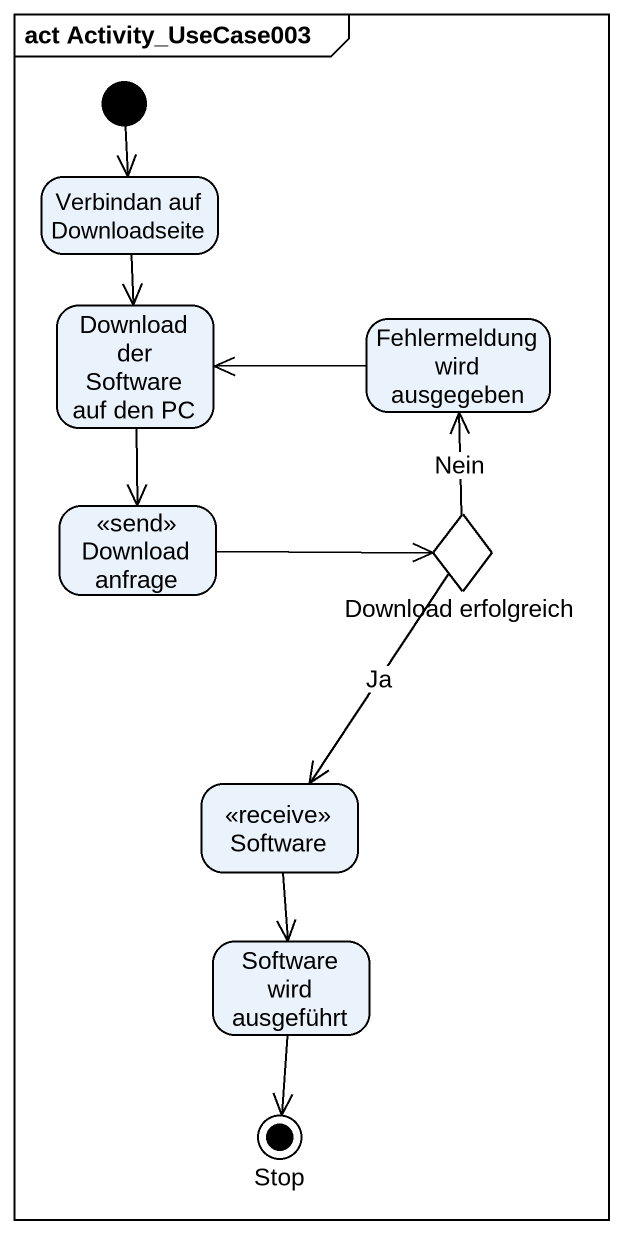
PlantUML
@startuml
mainframe act Activity_UseCase003
hide empty description
state "Verbindan auf Downloadseite" as Verbindan_auf_Downloadseite
state "Download der Software auf den PC" as Download_der_Software_auf
state "Fehlermeldung wird ausgegeben" as Fehlermeldung_wird
state "Download anfrage" as Download_anfrage <<send>>
state "Download erfolgreich" as Download_erfolgreich <<choice>>
state Software <<receive>>
state "Software wird ausgeführt" as Software_wird_ausgeführt
state "Stop" as Stop_ <<end>>
[*] --> Verbindan_auf_Downloadseite
Verbindan_auf_Downloadseite --> Download_der_Software_auf
Download_der_Software_auf --> Download_anfrage
Fehlermeldung_wird -left-> Download_der_Software_auf
Download_anfrage -right-> Download_erfolgreich
Download_erfolgreich -up-> Fehlermeldung_wird : Nein
Download_erfolgreich --> Software : Ja
Software --> Software_wird_ausgeführt
Software_wird_ausgeführt --> Stop_
@enduml
